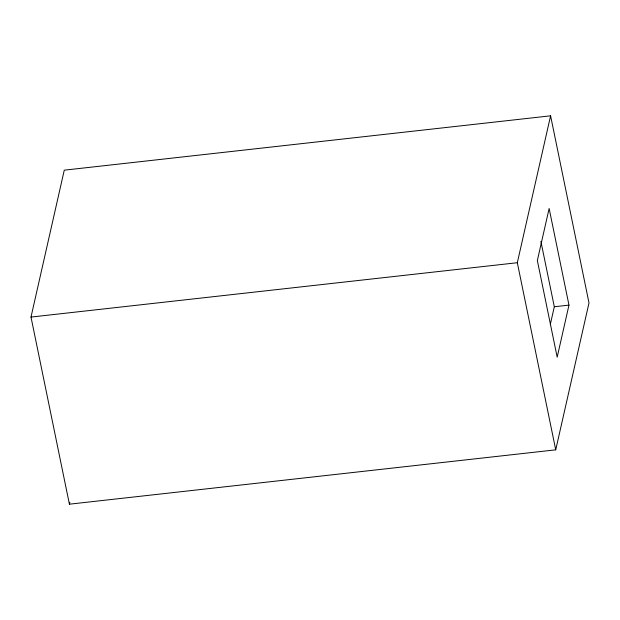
<?xml version="1.0" encoding="UTF-8"?>
<svg xmlns="http://www.w3.org/2000/svg" width="620" height="620" viewBox="0 0 620 620"><rect width="100%" height="100%" fill="white"/><g stroke="black" fill="none" stroke-linecap="round" stroke-linejoin="round"><path stroke-width="0.93" d="M31 317.068L64.271 170.167L550.591 115.816L589 302.932L555.729 449.833L69.409 504.184L31 317.068L517.32 262.717L550.591 115.816M69.409 504.184L69.835 502.301M550.312 324.415L554.311 306.753L540.896 241.389M568.974 305.118L557.186 357.167L537.346 260.532L549.134 208.483L568.974 305.118L554.311 306.753M517.32 262.717L555.729 449.833"/></g></svg>
